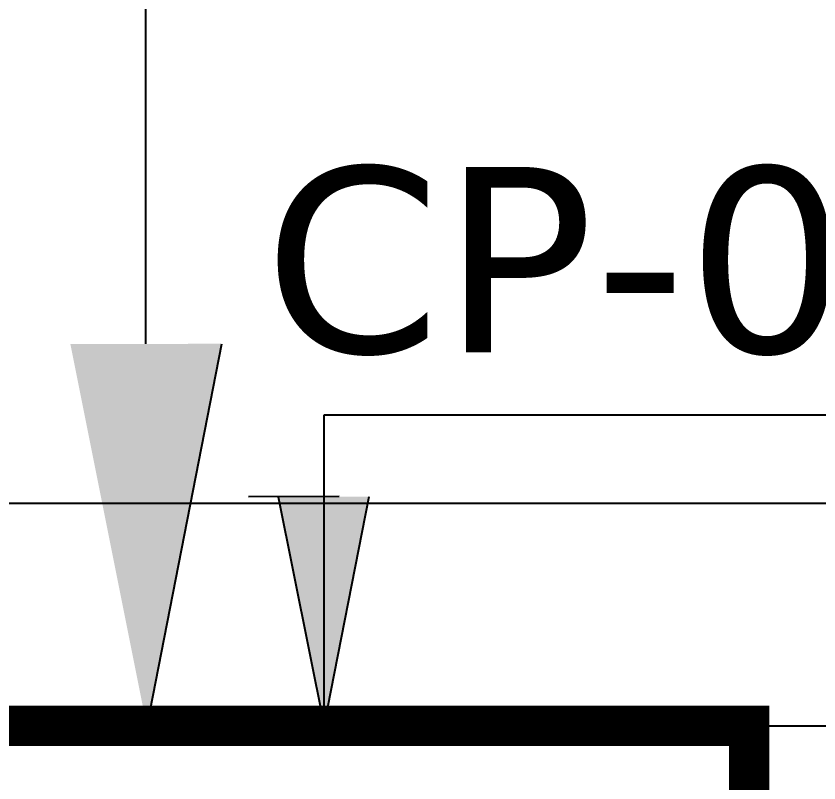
# Model space of a CAD drawing. Header units: inches. Extents: x -217 to 2701, y -906 to 3312.
# Drawn here: x 1569.02 to 1594.59, y 812.18 to 836.6 of the extents above; entities that cross this region are included whole.
import ezdxf

# ---------------------------------------------------------------- set-up
doc = ezdxf.new("R2010")
doc.units = ezdxf.units.IN
doc.header["$MEASUREMENT"] = 0
for name, color, linetype in [('EL - TEXT', 8, 'CONTINUOUS'), ('EL-LPDB', 8, 'CONTINUOUS'), ('TEXT', 8, 'CONTINUOUS'), ('WALL', 7, 'CONTINUOUS')]:
    doc.layers.add(name, color=color, linetype=linetype)
doc.styles.add('VERDANA', font='verdana.ttf')

msp = doc.modelspace()

# ---------------------------------------------------------------- hatches: boundary and pattern name
at = {"layer": 'EL - TEXT'}
for points in [[(1573.184, 814), (1570.751, 826.158), (1575.567, 826.168)], [(1578.833, 814), (1577.373, 821.295), (1580.263, 821.301)]]:
    msp.add_hatch(color=256, dxfattribs=at).paths.add_polyline_path(points)

# ---------------------------------------------------------------- linework, layer by layer
for p, q in [((1573.159, 826.163), (1573.159, 918.836)), ((1573.197, 814), (1575.58, 826.168)), ((1578.833, 814), (1578.833, 823.908)), ((1578.833, 823.908), (1599.745, 823.908)), ((1579.308, 821.301), (1576.419, 821.295)), ((1577.373, 821.295), (1578.833, 814)), ((1578.833, 814), (1580.263, 821.301))]:
    msp.add_line(p, q, dxfattribs=at)
at = {"layer": 'EL-LPDB', "const_width": 1.28}
msp.add_lwpolyline([(1566.769, 814), (1566.769, 788.4), (1592.369, 788.4), (1592.369, 814), (1566.769, 814)], dxfattribs=at)
at = {"layer": 'WALL', "linetype": 'Continuous'}
for p, q in [((1530, 821.096), (1628, 821.096)), ((1530, 814), (1628, 814))]:
    msp.add_line(p, q, dxfattribs=at)

# ---------------------------------------------------------------- texts
at = {"layer": 'TEXT', "linetype": 'Continuous', "insert": (1588.785, 828.788), "char_height": 5.9055, "width": 105.15822, "attachment_point": 5, "style": 'VERDANA'}
msp.add_mtext('CP-09', dxfattribs=at)

doc.saveas('drawing.dxf')
